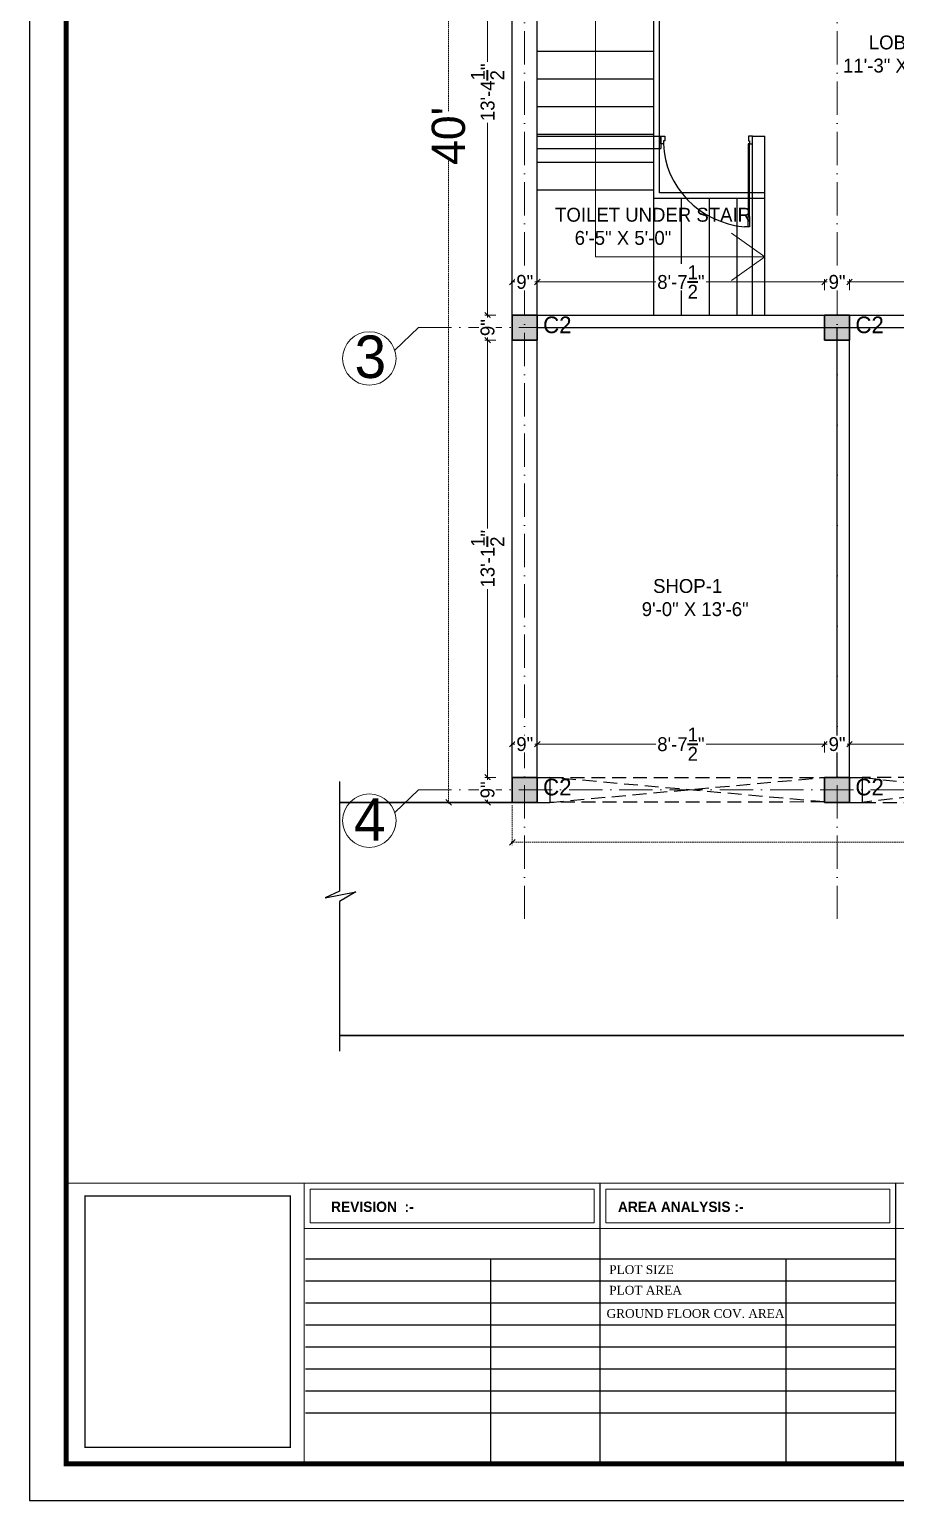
# Model space of a CAD drawing. Header units: millimetres. Extents: x -6808 to 215771, y -89660 to -16303.
# Drawn here: x 91677 to 91989, y -54573 to -54043 of the extents above; entities that cross this region are included whole.
import ezdxf

# ---------------------------------------------------------------- set-up
doc = ezdxf.new("R2010")
doc.units = ezdxf.units.MM
doc.header["$PDMODE"] = 35
doc.linetypes.add('ACAD_ISO10W100', pattern=[18, 12, -3, 0, -3])
doc.linetypes.add('DASHED', pattern=[0.75, 0.5, -0.25])
doc.layers.get('0').update_dxf_attribs({"color": 8})
for name, color, linetype, lineweight in [('col.center', 5, 'ACAD_ISO10W100', 15), ('column', 5, 'Continuous', 30), ('wall', 7, 'Continuous', 35)]:
    doc.layers.add(name, color=color, linetype=linetype, lineweight=lineweight)
doc.layers.add('FORMAT', color=7, linetype='Continuous')
doc.layers.add('NET 01', color=8, linetype='Continuous')
doc.styles.add('cdim', font='arial.ttf')
doc.styles.add('SAJ', font='eurr____.ttf')
doc.styles.add('working', font='swissl.ttf')
doc.dimstyles.new('SAJ', dxfattribs={"dimtxt": 5, "dimasz": 2, "dimexe": 1, "dimexo": 1, "dimgap": 0.09375, "dimtad": 0, "dimdec": 1, "dimzin": 0, "dimdsep": 46, "dimlunit": 4, "dimtxsty": 'SAJ', "dimblk": 'OBLIQUE', "dimcen": 0.125, "dimdle": 0.375, "dimadec": 0, "dimazin": 0, "dimtfac": 1, "dimtdec": 1, "dimtofl": 0, "dimtmove": 0, "dimatfit": 3, "dimldrblk": 'OBLIQUE', "dimfxl": 1, "dimtolj": 1, "dimtzin": 0, "dimlwd": 5, "dimlwe": 5, "dimarcsym": 1})

# ---------------------------------------------------------------- blocks, each defined once
blk = doc.blocks.new('_Oblique')
at = {"color": 0, "linetype": 'ByBlock', "lineweight": -2}
blk.add_line((-0.5, -0.5), (0.5, 0.5), dxfattribs=at)
blk = doc.blocks.new('*D2170')
at = {"color": 0, "linetype": 'DASHED', "lineweight": 5, "transparency": 16777216}
for p, q in [((91850.19, -53841.1), (91827.26, -53841.1)), ((91828.26, -53840.72), (91828.26, -54072.13)), ((91828.26, -54321.47), (91828.26, -54090.07)), ((91850.19, -54321.1), (91827.26, -54321.1))]:
    blk.add_line(p, q, dxfattribs=at)
at = {"layer": 'Defpoints', "color": 0, "transparency": 16777216}
for p in [(91851.19, -53841.1), (91828.26, -54321.1), (91851.19, -54321.1)]:
    blk.add_point(p, dxfattribs=at)
at = {"color": 0, "lineweight": 5, "transparency": 16777216, "xscale": 2, "yscale": 2, "zscale": 2}
for p, rotation in [((91828.26, -53841.1), 90), ((91828.26, -54321.1), 270)]:
    blk.add_blockref('_Oblique', p, dxfattribs=dict(at, rotation=rotation))
at = {"color": 0, "transparency": 16777216, "insert": (91828.26, -54081.1), "char_height": 12, "attachment_point": 5, "rotation": 90, "style": 'SAJ'}
blk.add_mtext("\\A1;40'", dxfattribs=at)
blk = doc.blocks.new('*D2171')
at = {"color": 0, "linetype": 'DASHED', "lineweight": 5, "transparency": 16777216}
for p, q in [((91851.19, -54322.1), (91851.19, -54336.49)), ((92187.19, -54322.1), (92187.19, -54336.49)), ((91850.81, -54335.49), (92010.09, -54335.49)), ((92187.56, -54335.49), (92028.29, -54335.49))]:
    blk.add_line(p, q, dxfattribs=at)
at = {"layer": 'Defpoints', "color": 0, "transparency": 16777216}
for p in [(91851.19, -54321.1), (92187.19, -54321.1), (92187.19, -54335.49)]:
    blk.add_point(p, dxfattribs=at)
at = {"color": 0, "lineweight": 5, "transparency": 16777216, "xscale": 2, "yscale": 2, "zscale": 2, "rotation": 180}
blk.add_blockref('_Oblique', (91851.19, -54335.49), dxfattribs=at)
at = {"color": 0, "lineweight": 5, "transparency": 16777216, "xscale": 2, "yscale": 2, "zscale": 2}
blk.add_blockref('_Oblique', (92187.19, -54335.49), dxfattribs=at)
at = {"color": 0, "transparency": 16777216, "insert": (92019.19, -54335.49), "char_height": 12, "attachment_point": 5, "style": 'SAJ'}
blk.add_mtext("\\A1;28'", dxfattribs=at)
blk = doc.blocks.new('QEWFWE')
at = {"layer": 'NET 01'}
for p, q in [((238503.45, 15011.85), (238503.45, 15015.77)), ((238503.45, 15015.77), (238505.41, 15015.77)), ((238503.98, 15011.85), (238503.45, 15011.85)), ((238503.45, 15011.85), (238503.45, 14988.32)), ((238503.98, 15015.77), (238503.98, 15011.85)), ((238503.98, 14988.32), (238503.98, 15011.85)), ((238503.45, 14988.32), (238503.45, 14984.4)), ((238503.98, 14988.32), (238503.45, 14988.32)), ((238503.45, 14984.4), (238503.98, 14984.4)), ((238503.98, 14984.4), (238503.98, 14988.32))]:
    blk.add_line(p, q, dxfattribs=at)
for points in [[(238503.45, 14984.4), (238502.4, 14984.4), (238502.4, 14981.4), (238503.9, 14981.4), (238503.9, 14982.9), (238503.9, 14983.2), (238503.45, 14983.2)], [(238536.02, 14984.4), (238537.07, 14984.4), (238537.07, 14981.4), (238535.57, 14981.4), (238535.57, 14982.9), (238535.57, 14983.2), (238536.02, 14983.2)]]:
    blk.add_lwpolyline(points, close=True, dxfattribs=at)
blk.add_ellipse((238504.18, 14985.62), major_axis=(-29.27, 13.54), ratio=0.925766, start_param=-2.718612, end_param=-1.204625, dxfattribs=at)
blk = doc.blocks.new('C222')
at = {"layer": 'column'}
blk.add_hatch(color=256, dxfattribs=at).paths.add_polyline_path([(93213.15, -54727.01), (93213.15, -54718.01), (93204.15, -54718.01), (93204.15, -54727.01)])
for p, q in [((93204.15, -54727.01), (93204.15, -54718.01)), ((93204.15, -54718.01), (93213.15, -54718.01)), ((93213.15, -54718.01), (93213.15, -54727.01)), ((93213.15, -54727.01), (93204.15, -54727.01))]:
    blk.add_line(p, q, dxfattribs=at)
blk = doc.blocks.new('*D2203')
at = {"layer": 'Defpoints', "color": 0, "transparency": 16777216}
for p in [(91851.19, -53985.14), (91842.3, -54145.64), (91851.19, -54145.64)]:
    blk.add_point(p, dxfattribs=at)
at = {"layer": 'wall', "color": 0, "lineweight": 5, "transparency": 16777216}
for p, q in [((91845.3, -53985.14), (91841.3, -53985.14)), ((91842.3, -53984.76), (91842.3, -54056.29)), ((91842.3, -54146.01), (91842.3, -54074.48)), ((91845.3, -54145.64), (91841.3, -54145.64))]:
    blk.add_line(p, q, dxfattribs=at)
at = {"layer": 'wall', "color": 0, "lineweight": 5, "transparency": 16777216, "xscale": 2, "yscale": 2, "zscale": 2}
for p, rotation in [((91842.3, -53985.14), 90), ((91842.3, -54145.64), 270)]:
    blk.add_blockref('_Oblique', p, dxfattribs=dict(at, rotation=rotation))
at = {"layer": 'wall', "color": 0, "transparency": 16777216, "insert": (91842.3, -54065.39), "char_height": 5, "attachment_point": 5, "rotation": 90, "style": 'SAJ', "bg_fill": 3, "box_fill_scale": 1.1, "bg_fill_color": 256, "bg_fill_true_color": 13158600, "bg_fill_transparency": 0}
blk.add_mtext('\\A1;13\'-4{\\H1x;\\S1/2;}"', dxfattribs=at)
blk = doc.blocks.new('*D2204')
at = {"layer": 'Defpoints', "color": 0, "transparency": 16777216}
for p in [(91851.19, -54145.64), (91851.19, -54154.64)]:
    blk.add_point(p, dxfattribs=at)
at = {"layer": 'wall', "color": 0, "lineweight": 5, "transparency": 16777216}
for p, q in [((91845.3, -54145.64), (91841.3, -54145.64)), ((91842.3, -54145.26), (91842.3, -54147.66)), ((91842.3, -54155.01), (91842.3, -54152.61)), ((91845.3, -54154.64), (91841.3, -54154.64))]:
    blk.add_line(p, q, dxfattribs=at)
at = {"layer": 'wall', "color": 0, "lineweight": 5, "transparency": 16777216, "xscale": 2, "yscale": 2, "zscale": 2}
for p, rotation in [((91842.3, -54145.64), 90), ((91842.3, -54154.64), 270)]:
    blk.add_blockref('_Oblique', p, dxfattribs=dict(at, rotation=rotation))
at = {"layer": 'wall', "color": 0, "transparency": 16777216, "insert": (91842.3, -54150.14), "char_height": 5, "attachment_point": 5, "rotation": 90, "style": 'SAJ', "bg_fill": 3, "box_fill_scale": 1.1, "bg_fill_color": 256, "bg_fill_true_color": 13158600, "bg_fill_transparency": 0}
blk.add_mtext('\\A1;9"', dxfattribs=at)
at = {"layer": 'Defpoints', "color": 0, "transparency": 16777216}
blk.add_point((91842.3, -54154.64), dxfattribs=at)
blk = doc.blocks.new('*D2205')
at = {"layer": 'Defpoints', "color": 0, "transparency": 16777216}
for p in [(91851.19, -54154.64), (91842.3, -54312.1), (91851.19, -54312.1)]:
    blk.add_point(p, dxfattribs=at)
at = {"layer": 'wall', "color": 0, "lineweight": 5, "transparency": 16777216}
for p, q in [((91845.3, -54154.64), (91841.3, -54154.64)), ((91842.3, -54154.26), (91842.3, -54224.27)), ((91842.3, -54312.47), (91842.3, -54242.47)), ((91845.3, -54312.1), (91841.3, -54312.1))]:
    blk.add_line(p, q, dxfattribs=at)
at = {"layer": 'wall', "color": 0, "lineweight": 5, "transparency": 16777216, "xscale": 2, "yscale": 2, "zscale": 2}
for p, rotation in [((91842.3, -54154.64), 90), ((91842.3, -54312.1), 270)]:
    blk.add_blockref('_Oblique', p, dxfattribs=dict(at, rotation=rotation))
at = {"layer": 'wall', "color": 0, "transparency": 16777216, "insert": (91842.3, -54233.37), "char_height": 5, "attachment_point": 5, "rotation": 90, "style": 'SAJ', "bg_fill": 3, "box_fill_scale": 1.1, "bg_fill_color": 256, "bg_fill_true_color": 13158600, "bg_fill_transparency": 0}
blk.add_mtext('\\A1;13\'-1{\\H1x;\\S1/2;}"', dxfattribs=at)
blk = doc.blocks.new('*D2206')
at = {"layer": 'Defpoints', "color": 0, "transparency": 16777216}
for p in [(91851.19, -54312.1), (91851.19, -54321.1)]:
    blk.add_point(p, dxfattribs=at)
at = {"layer": 'wall', "color": 0, "lineweight": 5, "transparency": 16777216}
for p, q in [((91845.3, -54312.1), (91841.3, -54312.1)), ((91842.3, -54311.72), (91842.3, -54314.13)), ((91845.3, -54321.1), (91841.3, -54321.1)), ((91842.3, -54321.47), (91842.3, -54319.07))]:
    blk.add_line(p, q, dxfattribs=at)
at = {"layer": 'wall', "color": 0, "lineweight": 5, "transparency": 16777216, "xscale": 2, "yscale": 2, "zscale": 2}
for p, rotation in [((91842.3, -54312.1), 90), ((91842.3, -54321.1), 270)]:
    blk.add_blockref('_Oblique', p, dxfattribs=dict(at, rotation=rotation))
at = {"layer": 'wall', "color": 0, "transparency": 16777216, "insert": (91842.3, -54316.6), "char_height": 5, "attachment_point": 5, "rotation": 90, "style": 'SAJ', "bg_fill": 3, "box_fill_scale": 1.1, "bg_fill_color": 256, "bg_fill_true_color": 13158600, "bg_fill_transparency": 0}
blk.add_mtext('\\A1;9"', dxfattribs=at)
at = {"layer": 'Defpoints', "color": 0, "transparency": 16777216}
blk.add_point((91842.3, -54321.1), dxfattribs=at)
blk = doc.blocks.new('*D2207')
at = {"layer": 'Defpoints', "color": 0, "transparency": 16777216}
for p in [(91851.19, -54312.1), (91860.19, -54312.1)]:
    blk.add_point(p, dxfattribs=at)
at = {"layer": 'wall', "color": 0, "lineweight": 5, "transparency": 16777216}
for p, q in [((91850.81, -54300.15), (91853.22, -54300.15)), ((91851.19, -54303.15), (91851.19, -54299.15)), ((91860.56, -54300.15), (91858.16, -54300.15)), ((91860.19, -54303.15), (91860.19, -54299.15))]:
    blk.add_line(p, q, dxfattribs=at)
at = {"layer": 'wall', "color": 0, "lineweight": 5, "transparency": 16777216, "xscale": 2, "yscale": 2, "zscale": 2, "rotation": 180}
blk.add_blockref('_Oblique', (91851.19, -54300.15), dxfattribs=at)
at = {"layer": 'wall', "color": 0, "lineweight": 5, "transparency": 16777216, "xscale": 2, "yscale": 2, "zscale": 2}
blk.add_blockref('_Oblique', (91860.19, -54300.15), dxfattribs=at)
at = {"layer": 'wall', "color": 0, "transparency": 16777216, "insert": (91855.69, -54300.15), "char_height": 5, "attachment_point": 5, "style": 'SAJ', "bg_fill": 3, "box_fill_scale": 1.1, "bg_fill_color": 256, "bg_fill_true_color": 13158600, "bg_fill_transparency": 0}
blk.add_mtext('\\A1;9"', dxfattribs=at)
at = {"layer": 'Defpoints', "color": 0, "transparency": 16777216}
blk.add_point((91860.19, -54300.15), dxfattribs=at)
blk = doc.blocks.new('*D2208')
at = {"layer": 'Defpoints', "color": 0, "transparency": 16777216}
for p in [(91963.69, -54300.15), (91860.19, -54312.1), (91963.69, -54312.1)]:
    blk.add_point(p, dxfattribs=at)
at = {"layer": 'wall', "color": 0, "lineweight": 5, "transparency": 16777216}
for p, q in [((91859.81, -54300.15), (91904.18, -54300.15)), ((91860.19, -54303.15), (91860.19, -54299.15)), ((91964.06, -54300.15), (91919.7, -54300.15)), ((91963.69, -54303.15), (91963.69, -54299.15))]:
    blk.add_line(p, q, dxfattribs=at)
at = {"layer": 'wall', "color": 0, "lineweight": 5, "transparency": 16777216, "xscale": 2, "yscale": 2, "zscale": 2, "rotation": 180}
blk.add_blockref('_Oblique', (91860.19, -54300.15), dxfattribs=at)
at = {"layer": 'wall', "color": 0, "lineweight": 5, "transparency": 16777216, "xscale": 2, "yscale": 2, "zscale": 2}
blk.add_blockref('_Oblique', (91963.69, -54300.15), dxfattribs=at)
at = {"layer": 'wall', "color": 0, "transparency": 16777216, "insert": (91911.94, -54300.15), "char_height": 5, "attachment_point": 5, "style": 'SAJ', "bg_fill": 3, "box_fill_scale": 1.1, "bg_fill_color": 256, "bg_fill_true_color": 13158600, "bg_fill_transparency": 0}
blk.add_mtext('\\A1;8\'-7{\\H1x;\\S1/2;}"', dxfattribs=at)
blk = doc.blocks.new('*D2209')
at = {"layer": 'Defpoints', "color": 0, "transparency": 16777216}
for p in [(91963.69, -54312.1), (91972.69, -54312.1)]:
    blk.add_point(p, dxfattribs=at)
at = {"layer": 'wall', "color": 0, "lineweight": 5, "transparency": 16777216}
for p, q in [((91963.31, -54300.15), (91965.72, -54300.15)), ((91963.69, -54303.15), (91963.69, -54299.15)), ((91973.06, -54300.15), (91970.66, -54300.15)), ((91972.69, -54303.15), (91972.69, -54299.15))]:
    blk.add_line(p, q, dxfattribs=at)
at = {"layer": 'wall', "color": 0, "lineweight": 5, "transparency": 16777216, "xscale": 2, "yscale": 2, "zscale": 2, "rotation": 180}
blk.add_blockref('_Oblique', (91963.69, -54300.15), dxfattribs=at)
at = {"layer": 'wall', "color": 0, "lineweight": 5, "transparency": 16777216, "xscale": 2, "yscale": 2, "zscale": 2}
blk.add_blockref('_Oblique', (91972.69, -54300.15), dxfattribs=at)
at = {"layer": 'wall', "color": 0, "transparency": 16777216, "insert": (91968.19, -54300.15), "char_height": 5, "attachment_point": 5, "style": 'SAJ', "bg_fill": 3, "box_fill_scale": 1.1, "bg_fill_color": 256, "bg_fill_true_color": 13158600, "bg_fill_transparency": 0}
blk.add_mtext('\\A1;9"', dxfattribs=at)
at = {"layer": 'Defpoints', "color": 0, "transparency": 16777216}
blk.add_point((91972.69, -54300.15), dxfattribs=at)
blk = doc.blocks.new('*D2210')
at = {"layer": 'Defpoints', "color": 0, "transparency": 16777216}
for p in [(92055.19, -54300.15), (91972.69, -54312.1), (92055.19, -54312.1)]:
    blk.add_point(p, dxfattribs=at)
at = {"layer": 'wall', "color": 0, "lineweight": 5, "transparency": 16777216}
for p, q in [((91972.31, -54300.15), (92004.4, -54300.15)), ((91972.69, -54303.15), (91972.69, -54299.15)), ((92055.56, -54300.15), (92023.48, -54300.15)), ((92055.19, -54303.15), (92055.19, -54299.15))]:
    blk.add_line(p, q, dxfattribs=at)
at = {"layer": 'wall', "color": 0, "lineweight": 5, "transparency": 16777216, "xscale": 2, "yscale": 2, "zscale": 2, "rotation": 180}
blk.add_blockref('_Oblique', (91972.69, -54300.15), dxfattribs=at)
at = {"layer": 'wall', "color": 0, "lineweight": 5, "transparency": 16777216, "xscale": 2, "yscale": 2, "zscale": 2}
blk.add_blockref('_Oblique', (92055.19, -54300.15), dxfattribs=at)
at = {"layer": 'wall', "color": 0, "transparency": 16777216, "insert": (92013.94, -54300.15), "char_height": 5, "attachment_point": 5, "style": 'SAJ', "bg_fill": 3, "box_fill_scale": 1.1, "bg_fill_color": 256, "bg_fill_true_color": 13158600, "bg_fill_transparency": 0}
blk.add_mtext('\\A1;6\'-10{\\H1x;\\S1/2;}"', dxfattribs=at)
blk = doc.blocks.new('*D2220')
at = {"layer": 'Defpoints', "color": 0, "transparency": 16777216}
for p in [(91851.19, -54145.64), (91860.19, -54145.64)]:
    blk.add_point(p, dxfattribs=at)
at = {"layer": 'wall', "color": 0, "lineweight": 5, "transparency": 16777216}
for p, q in [((91850.81, -54133.69), (91853.22, -54133.69)), ((91851.19, -54136.69), (91851.19, -54132.69)), ((91860.56, -54133.69), (91858.16, -54133.69)), ((91860.19, -54136.69), (91860.19, -54132.69))]:
    blk.add_line(p, q, dxfattribs=at)
at = {"layer": 'wall', "color": 0, "lineweight": 5, "transparency": 16777216, "xscale": 2, "yscale": 2, "zscale": 2, "rotation": 180}
blk.add_blockref('_Oblique', (91851.19, -54133.69), dxfattribs=at)
at = {"layer": 'wall', "color": 0, "lineweight": 5, "transparency": 16777216, "xscale": 2, "yscale": 2, "zscale": 2}
blk.add_blockref('_Oblique', (91860.19, -54133.69), dxfattribs=at)
at = {"layer": 'wall', "color": 0, "transparency": 16777216, "insert": (91855.69, -54133.69), "char_height": 5, "attachment_point": 5, "style": 'SAJ', "bg_fill": 3, "box_fill_scale": 1.1, "bg_fill_color": 256, "bg_fill_true_color": 13158600, "bg_fill_transparency": 0}
blk.add_mtext('\\A1;9"', dxfattribs=at)
at = {"layer": 'Defpoints', "color": 0, "transparency": 16777216}
blk.add_point((91860.19, -54133.69), dxfattribs=at)
blk = doc.blocks.new('*D2214')
at = {"layer": 'Defpoints', "color": 0, "transparency": 16777216}
for p in [(91963.69, -54133.69), (91860.19, -54145.64), (91963.69, -54145.64)]:
    blk.add_point(p, dxfattribs=at)
at = {"layer": 'wall', "color": 0, "lineweight": 5, "transparency": 16777216}
for p, q in [((91859.81, -54133.69), (91904.18, -54133.69)), ((91860.19, -54136.69), (91860.19, -54132.69)), ((91964.06, -54133.69), (91919.7, -54133.69)), ((91963.69, -54136.69), (91963.69, -54132.69))]:
    blk.add_line(p, q, dxfattribs=at)
at = {"layer": 'wall', "color": 0, "lineweight": 5, "transparency": 16777216, "xscale": 2, "yscale": 2, "zscale": 2, "rotation": 180}
blk.add_blockref('_Oblique', (91860.19, -54133.69), dxfattribs=at)
at = {"layer": 'wall', "color": 0, "lineweight": 5, "transparency": 16777216, "xscale": 2, "yscale": 2, "zscale": 2}
blk.add_blockref('_Oblique', (91963.69, -54133.69), dxfattribs=at)
at = {"layer": 'wall', "color": 0, "transparency": 16777216, "insert": (91911.94, -54133.69), "char_height": 5, "attachment_point": 5, "style": 'SAJ', "bg_fill": 3, "box_fill_scale": 1.1, "bg_fill_color": 256, "bg_fill_true_color": 13158600, "bg_fill_transparency": 0}
blk.add_mtext('\\A1;8\'-7{\\H1x;\\S1/2;}"', dxfattribs=at)
blk = doc.blocks.new('*D2215')
at = {"layer": 'Defpoints', "color": 0, "transparency": 16777216}
for p in [(91963.69, -54145.64), (91972.69, -54145.64)]:
    blk.add_point(p, dxfattribs=at)
at = {"layer": 'wall', "color": 0, "lineweight": 5, "transparency": 16777216}
for p, q in [((91963.31, -54133.69), (91965.72, -54133.69)), ((91963.69, -54136.69), (91963.69, -54132.69)), ((91973.06, -54133.69), (91970.66, -54133.69)), ((91972.69, -54136.69), (91972.69, -54132.69))]:
    blk.add_line(p, q, dxfattribs=at)
at = {"layer": 'wall', "color": 0, "lineweight": 5, "transparency": 16777216, "xscale": 2, "yscale": 2, "zscale": 2, "rotation": 180}
blk.add_blockref('_Oblique', (91963.69, -54133.69), dxfattribs=at)
at = {"layer": 'wall', "color": 0, "lineweight": 5, "transparency": 16777216, "xscale": 2, "yscale": 2, "zscale": 2}
blk.add_blockref('_Oblique', (91972.69, -54133.69), dxfattribs=at)
at = {"layer": 'wall', "color": 0, "transparency": 16777216, "insert": (91968.19, -54133.69), "char_height": 5, "attachment_point": 5, "style": 'SAJ', "bg_fill": 3, "box_fill_scale": 1.1, "bg_fill_color": 256, "bg_fill_true_color": 13158600, "bg_fill_transparency": 0}
blk.add_mtext('\\A1;9"', dxfattribs=at)
at = {"layer": 'Defpoints', "color": 0, "transparency": 16777216}
blk.add_point((91972.69, -54133.69), dxfattribs=at)
blk = doc.blocks.new('*D2216')
at = {"layer": 'Defpoints', "color": 0, "transparency": 16777216}
for p in [(92055.19, -54133.69), (91972.69, -54145.64), (92055.19, -54145.64)]:
    blk.add_point(p, dxfattribs=at)
at = {"layer": 'wall', "color": 0, "lineweight": 5, "transparency": 16777216}
for p, q in [((91972.31, -54133.69), (92004.4, -54133.69)), ((91972.69, -54136.69), (91972.69, -54132.69)), ((92055.56, -54133.69), (92023.48, -54133.69)), ((92055.19, -54136.69), (92055.19, -54132.69))]:
    blk.add_line(p, q, dxfattribs=at)
at = {"layer": 'wall', "color": 0, "lineweight": 5, "transparency": 16777216, "xscale": 2, "yscale": 2, "zscale": 2, "rotation": 180}
blk.add_blockref('_Oblique', (91972.69, -54133.69), dxfattribs=at)
at = {"layer": 'wall', "color": 0, "lineweight": 5, "transparency": 16777216, "xscale": 2, "yscale": 2, "zscale": 2}
blk.add_blockref('_Oblique', (92055.19, -54133.69), dxfattribs=at)
at = {"layer": 'wall', "color": 0, "transparency": 16777216, "insert": (92013.94, -54133.69), "char_height": 5, "attachment_point": 5, "style": 'SAJ', "bg_fill": 3, "box_fill_scale": 1.1, "bg_fill_color": 256, "bg_fill_true_color": 13158600, "bg_fill_transparency": 0}
blk.add_mtext('\\A1;6\'-10{\\H1x;\\S1/2;}"', dxfattribs=at)

msp = doc.modelspace()

# ---------------------------------------------------------------- linework, layer by layer
for p, q in [((91851.19, -54321.1), (91851.19, -53841.1)), ((91860.19, -54312.1), (91860.19, -53848.635)), ((91902.19, -54103.635), (91902.19, -54027.135)), ((91904.19, -54101.635), (91904.19, -54029.135)), ((91902.19, -54050.635), (91860.19, -54050.635)), ((91902.19, -54060.635), (91860.19, -54060.635)), ((91902.19, -54070.635), (91860.19, -54070.635)), ((91902.19, -54080.635), (91860.19, -54080.635)), ((91860.19, -54081.135), (91904.69, -54081.135)), ((91904.69, -54081.135), (91904.69, -54085.635)), ((91937.69, -54081.135), (91942.19, -54081.135)), ((91937.69, -54145.635), (91937.69, -54081.135)), ((91942.19, -54145.635), (91942.19, -54081.135)), ((91860.19, -54085.635), (91904.69, -54085.635)), ((91902.19, -54090.635), (91860.19, -54090.635)), ((91902.19, -54100.635), (91860.19, -54100.635)), ((91902.19, -54145.635), (91902.19, -54103.635)), ((91942.19, -54103.635), (91902.19, -54103.635)), ((91942.19, -54101.635), (91904.19, -54101.635)), ((91912.19, -54145.635), (91912.19, -54103.635)), ((91922.19, -54145.635), (91922.19, -54103.635)), ((91932.19, -54145.635), (91932.19, -54103.635)), ((91942.19, -54103.635), (91942.19, -54101.635)), ((91942.19, -54145.635), (91942.19, -54103.635)), ((91860.19, -54145.635), (92064.19, -54145.635)), ((91860.19, -54150.135), (92059.69, -54150.135)), ((91968.19, -54312.1), (91968.19, -54150.135)), ((91972.69, -54312.1), (91972.69, -54150.135)), ((91860.19, -54312.1), (91864.69, -54312.1)), ((91864.69, -54312.1), (91864.69, -54321.1)), ((91963.69, -54312.1), (91977.19, -54312.1)), ((91963.69, -54312.1), (91963.69, -54321.1)), ((91977.19, -54312.1), (91977.19, -54321.1)), ((91851.19, -54321.1), (91864.69, -54321.1)), ((91963.69, -54321.1), (91977.19, -54321.1))]:
    msp.add_line(p, q)
at = {"linetype": 'DASHED', "ltscale": 10}
for p, q in [((91864.69, -54321.1), (91963.69, -54312.1)), ((91963.69, -54320.965), (91864.69, -54312.1)), ((91864.69, -54312.1), (91963.69, -54312.1)), ((91977.19, -54312.1), (92055.19, -54321.1)), ((92055.19, -54312.1), (91977.19, -54321.1)), ((92055.19, -54312.1), (91977.19, -54312.1)), ((91963.69, -54320.965), (91864.69, -54321.1)), ((91977.19, -54321.1), (92055.19, -54321.1))]:
    msp.add_line(p, q, dxfattribs=at)
msp.add_lwpolyline([(91788.986, -54313.583), (91788.986, -54353.141), (91783.812, -54355.537), (91794.848, -54353.351), (91789.017, -54356.807), (91789.017, -54410.724)])
at = {"lineweight": 30}
for points in [[(91860.19, -54321.1), (91788.986, -54321.1)], [(92261.831, -54405.1), (91789.017, -54405.1)]]:
    msp.add_lwpolyline(points, dxfattribs=at)
at = {"layer": 'col.center'}
for p, q in [((91968.19, -54363.112), (91968.19, -53781.261)), ((91855.62, -54363.112), (91855.62, -53801.362)), ((91817.364, -54150.135), (91808.847, -54158.264)), ((91817.364, -54150.135), (92229.118, -54150.135)), ((91817.364, -54316.6), (91808.847, -54324.728)), ((91817.364, -54316.6), (92229.118, -54316.6))]:
    msp.add_line(p, q, dxfattribs=at)
at = {"layer": 'col.center', "linetype": 'ByBlock'}
for centre in [(91799.693, -54161.226), (91799.693, -54327.691)]:
    msp.add_circle(centre, 9.621, dxfattribs=at)
at = {"layer": 'FORMAT', "lineweight": 18}
msp.add_line((91882.757, -54458.242), (91882.757, -54474.597), dxfattribs=at)
at = {"layer": 'FORMAT', "linetype": 'ByBlock'}
for p, q in [((91776.662, -54485.46), (91989.278, -54485.46)), ((91776.662, -54493.384), (91989.278, -54493.384)), ((91776.662, -54501.307), (91989.278, -54501.307)), ((91776.662, -54509.231), (91989.278, -54509.231)), ((91776.662, -54517.154), (91989.278, -54517.154)), ((91776.662, -54525.077), (91989.278, -54525.077)), ((91776.662, -54533.001), (91989.278, -54533.001)), ((91776.662, -54540.924), (91989.278, -54540.924))]:
    msp.add_line(p, q, dxfattribs=at)
at = {"layer": 'FORMAT'}
for p, q in [((91843.513, -54559.297), (91843.513, -54485.46)), ((91949.821, -54559.297), (91949.821, -54485.46))]:
    msp.add_line(p, q, dxfattribs=at)
at = {"layer": 'FORMAT', "color": 0}
msp.add_lwpolyline([(91677.26, -53677.725), (91677.26, -54572.561), (92307.427, -54572.561), (92307.427, -53677.725)], close=True, dxfattribs=at)
msp.add_lwpolyline([(91677.26, -53677.725), (91677.26, -54572.561), (92307.427, -54572.561), (92307.427, -53677.725)], close=True, dxfattribs=at)
at = {"layer": 'FORMAT', "color": 0, "const_width": 1.848}
msp.add_lwpolyline([(91690.524, -53690.988), (91690.524, -54559.297), (92294.163, -54559.297), (92294.163, -53690.988)], close=True, dxfattribs=at)
msp.add_lwpolyline([(91690.524, -53690.988), (91690.524, -54559.297), (92294.163, -54559.297), (92294.163, -53690.988)], close=True, dxfattribs=at)
at = {"layer": 'FORMAT', "ltscale": 2, "const_width": 0.461}
for points in [[(91776.236, -54458.242), (91776.236, -54559.297), (91690.524, -54559.297), (91690.524, -54458.242), (92294.163, -54458.242)], [(91882.757, -54559.297), (91882.757, -54458.242)], [(91989.278, -54559.297), (91989.278, -54458.242)]]:
    msp.add_lwpolyline(points, dxfattribs=at)
at = {"layer": 'FORMAT', "lineweight": 18}
msp.add_lwpolyline([(92142.576, -54474.597), (91776.236, -54474.597), (91776.236, -54458.242), (92142.576, -54458.242)], dxfattribs=at)
at = {"layer": 'FORMAT', "ltscale": 2, "const_width": 0.496}
msp.add_lwpolyline([(91697.279, -54462.917), (91771.257, -54462.917), (91771.257, -54553.389), (91697.279, -54553.389)], close=True, dxfattribs=at)
at = {"layer": 'FORMAT', "lineweight": 18}
for points in [[(91778.348, -54460.354), (91880.645, -54460.354), (91880.645, -54472.485), (91778.348, -54472.485)], [(91884.869, -54460.354), (91987.165, -54460.354), (91987.165, -54472.485), (91884.869, -54472.485)]]:
    msp.add_lwpolyline(points, close=True, dxfattribs=at)

# ---------------------------------------------------------------- block references
at = {"color": 1, "xscale": 0.9518673649145052, "yscale": 0.9518673649145052, "zscale": 0.9518673649145052, "rotation": 180}
msp.add_blockref('QEWFWE', (318960.338, -39820.833), dxfattribs=at)
at = {"layer": 'column'}
for p in [(-1352.961, 572.375), (-1240.461, 572.375), (-1352.961, 405.91), (-1240.461, 405.91)]:
    msp.add_blockref('C222', p, dxfattribs=at)

# ---------------------------------------------------------------- texts
at = {"ltscale": 2, "width": 244.74508, "attachment_point": 1, "style": 'SAJ'}
for s, insert, char_height in [('\\A1;{\\fCentury Gothic|b0|i0|c0|p34;              LOBBY\\P         11\'-3" X 13\'-4"}', (91953.639, -54044.924), 5), ('\\A1;{\\fCentury Gothic|b0|i0|c0|p34; \\H0.83333x; TOILET UNDER STAIR\\P      6\'-5" X 5\'-0"}', (91862.532, -54106.983), 6), ('\\A1;{\\fCentury Gothic|b0|i0|c0|p34; \\H0.83333x; SHOP-1\\P9\'-0" X 13\'-6"}', (91897.835, -54240.683), 6)]:
    msp.add_mtext(s, dxfattribs=dict(at, insert=insert, char_height=char_height))
at = {"layer": 'col.center', "linetype": 'ByBlock', "char_height": 6, "width": 293.6941, "attachment_point": 1, "style": 'SAJ'}
for insert in [(91862.297, -54146.134), (91974.797, -54146.134), (91862.297, -54312.599), (91974.797, -54312.599)]:
    msp.add_mtext('\\A1;{\\fCentury Gothic|b0|i0|c0|p34;C2}', dxfattribs=dict(at, insert=insert))
at = {"layer": 'col.center', "char_height": 15.3, "width": 10.91812, "attachment_point": 7, "style": 'SAJ'}
for s, insert in [('\\A1;\\pi0.34173;{\\fCentury Gothic|b0|i0|c0|p34;3}', (91794.05, -54168.495)), ('\\A1;\\pi0.1129;{\\fCentury Gothic|b0|i0|c0|p34;4}', (91794.05, -54334.96))]:
    msp.add_mtext(s, dxfattribs=dict(at, insert=insert))
at = {"layer": 'FORMAT', "char_height": 3.7141, "width": 82.00869, "attachment_point": 1, "style": 'cdim'}
for s, insert in [('\\A1;{\\fCentury Gothic|b1|i0|c0|p34;REVISION  :-}', (91785.899, -54464.894)), ('\\A1;{\\fCentury Gothic|b1|i0|c0|p34;AREA ANALYSIS :-}', (91889.262, -54464.894))]:
    msp.add_mtext(s, dxfattribs=dict(at, insert=insert))
at = {"layer": 'FORMAT', "lineweight": 13, "char_height": 3.16832, "width": 82.00869, "attachment_point": 1, "style": 'working'}
for s, insert in [('\\A1;{\\fBook Antiqua|b0|i0|c0|p18;PLOT SIZE}', (91886.128, -54487.796)), ('\\A1;{\\fBook Antiqua|b0|i0|c0|p18;PLOT AREA}', (91886.128, -54495.208)), ('\\A1;{\\fBook Antiqua|b0|i0|c0|p18;GROUND FLOOR COV. AREA}', (91885.17, -54503.601))]:
    msp.add_mtext(s, dxfattribs=dict(at, insert=insert))

# ---------------------------------------------------------------- dimensions: what is measured, and where the dimension line sits
for p1, p2, distance, picture, middle in [((91851.19, -53841.1), (91851.19, -54321.1), -22.928, '*D2170', (91828.262, -54081.1)), ((91851.19, -54321.1), (92187.19, -54321.1), -14.386, '*D2171', (92019.19, -54335.486))]:
    dim = msp.add_aligned_dim(p1=p1, p2=p2, distance=distance, dimstyle='SAJ', override={"dimtxt": 12})
    dim.commit()
    dim.dimension.update_dxf_attribs({"geometry": picture, "text_midpoint": middle})

# ---------------------------------------------------------------- leaders
msp.add_leader([(91942.19, -54124.635), (91881.19, -54124.635), (91881.19, -54006.135)], dimstyle='SAJ', override={"dimasz": 12, "dimldrblk": 'Open90'})

# ---------------------------------------------------------------- next in the draw order: dimensions: what is measured, and where the dimension line sits
at = {"layer": 'wall'}
dim = msp.add_aligned_dim(p1=(91851.19, -53985.135), p2=(91851.19, -54145.635), distance=-8.89, dimstyle='SAJ', override={"dimfxl": 3, "dimfxlon": 1, "dimtfill": 1}, dxfattribs=at)
dim.commit()
dim.dimension.update_dxf_attribs({"geometry": '*D2203', "text_midpoint": (91842.3, -54065.385)})

# ---------------------------------------------------------------- next in the draw order: dimensions: what is measured, and where the dimension line sits
dim = msp.add_aligned_dim(p1=(91851.19, -54145.635), p2=(91851.19, -54154.635), distance=-8.89, dimstyle='SAJ', override={"dimfxl": 3, "dimfxlon": 1, "dimtfill": 1}, dxfattribs=at)
dim.commit()
dim.dimension.update_dxf_attribs({"geometry": '*D2204', "text_midpoint": (91842.3, -54150.135)})

# ---------------------------------------------------------------- next in the draw order: dimensions: what is measured, and where the dimension line sits
for p1, p2, distance, picture, middle in [((91851.19, -54145.635), (91860.19, -54145.635), 11.947, '*D2220', (91855.69, -54133.688)), ((91851.19, -54154.635), (91851.19, -54312.1), -8.89, '*D2205', (91842.3, -54233.367))]:
    dim = msp.add_aligned_dim(p1=p1, p2=p2, distance=distance, dimstyle='SAJ', override={"dimfxl": 3, "dimfxlon": 1, "dimtfill": 1}, dxfattribs=at)
    dim.commit()
    dim.dimension.update_dxf_attribs({"geometry": picture, "text_midpoint": middle})

# ---------------------------------------------------------------- next in the draw order: dimensions: what is measured, and where the dimension line sits
for p1, p2, distance, picture, middle in [((91860.19, -54145.635), (91963.69, -54145.635), 11.947, '*D2214', (91911.94, -54133.688)), ((91851.19, -54312.1), (91851.19, -54321.1), -8.89, '*D2206', (91842.3, -54316.6))]:
    dim = msp.add_aligned_dim(p1=p1, p2=p2, distance=distance, dimstyle='SAJ', override={"dimfxl": 3, "dimfxlon": 1, "dimtfill": 1}, dxfattribs=at)
    dim.commit()
    dim.dimension.update_dxf_attribs({"geometry": picture, "text_midpoint": middle})

# ---------------------------------------------------------------- next in the draw order: dimensions: what is measured, and where the dimension line sits
for p1, p2, picture, middle in [((91963.69, -54145.635), (91972.69, -54145.635), '*D2215', (91968.19, -54133.688)), ((91851.19, -54312.1), (91860.19, -54312.1), '*D2207', (91855.69, -54300.153))]:
    dim = msp.add_aligned_dim(p1=p1, p2=p2, distance=11.947, dimstyle='SAJ', override={"dimfxl": 3, "dimfxlon": 1, "dimtfill": 1}, dxfattribs=at)
    dim.commit()
    dim.dimension.update_dxf_attribs({"geometry": picture, "text_midpoint": middle})

# ---------------------------------------------------------------- next in the draw order: dimensions: what is measured, and where the dimension line sits
for p1, p2, picture, middle in [((91972.69, -54145.635), (92055.19, -54145.635), '*D2216', (92013.94, -54133.688)), ((91860.19, -54312.1), (91963.69, -54312.1), '*D2208', (91911.94, -54300.153))]:
    dim = msp.add_aligned_dim(p1=p1, p2=p2, distance=11.947, dimstyle='SAJ', override={"dimfxl": 3, "dimfxlon": 1, "dimtfill": 1}, dxfattribs=at)
    dim.commit()
    dim.dimension.update_dxf_attribs({"geometry": picture, "text_midpoint": middle})

# ---------------------------------------------------------------- next in the draw order: dimensions: what is measured, and where the dimension line sits
dim = msp.add_aligned_dim(p1=(91963.69, -54312.1), p2=(91972.69, -54312.1), distance=11.947, dimstyle='SAJ', override={"dimfxl": 3, "dimfxlon": 1, "dimtfill": 1}, dxfattribs=at)
dim.commit()
dim.dimension.update_dxf_attribs({"geometry": '*D2209', "text_midpoint": (91968.19, -54300.153)})

# ---------------------------------------------------------------- next in the draw order: dimensions: what is measured, and where the dimension line sits
dim = msp.add_aligned_dim(p1=(91972.69, -54312.1), p2=(92055.19, -54312.1), distance=11.947, dimstyle='SAJ', override={"dimfxl": 3, "dimfxlon": 1, "dimtfill": 1}, dxfattribs=at)
dim.commit()
dim.dimension.update_dxf_attribs({"geometry": '*D2210', "text_midpoint": (92013.94, -54300.153)})

doc.saveas('drawing.dxf')
